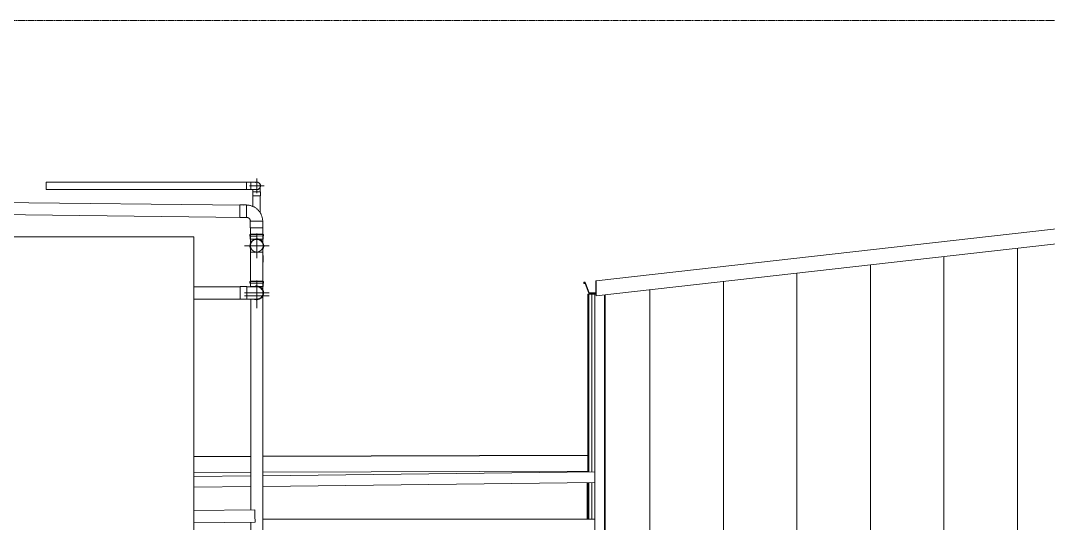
# Model space of a CAD drawing. Header units: centimetres. Extents: x -3046 to 63786, y -269 to 1483.
# Drawn here: x 17596 to 18644, y 722 to 1235 of the extents above; entities that cross this region are included whole.
import ezdxf

# ---------------------------------------------------------------- set-up
doc = ezdxf.new("R2010")
doc.units = ezdxf.units.CM
doc.linetypes.add('Centre', pattern=[3.175, 0.635, -0.475, 1.59, -0.475])
for name, color, linetype, lineweight in [('A-FLOR-LEVL', 7, 'Continuous', 9), ('A-GENM', 7, 'Continuous', 9), ('A-ROOF-OTLN', 7, 'Continuous', 9), ('A-WALL', 7, 'Continuous', 9), ('A-WALL-PATT', 7, 'Continuous', 9), ('M-EQPM', 7, 'Continuous', 9), ('P-PIPE', 7, 'Continuous', 9), ('P-PIPE-CNTR', 7, 'Continuous', 9), ('S-BEAM', 7, 'Continuous', 9), ('S-COLS', 7, 'Continuous', 9)]:
    doc.layers.add(name, color=color, linetype=linetype, lineweight=lineweight)

# ---------------------------------------------------------------- blocks, each defined once
blk = doc.blocks.new('Elbow PVC NCh - Elbow PVC NCh-1219875-s02')
at = {"layer": 'P-PIPE', "color": 6, "true_color": 0xff00ff}
for p, q in [((-104.8, 995), (-104.8, 988.1)), ((-104.6, 995), (-104.8, 995)), ((-104.8, 988.1), (-104.6, 988.1)), ((-91.9, 995), (-92.1, 995)), ((-92.1, 988.1), (-91.9, 988.1)), ((-91.9, 988.1), (-91.9, 995))]:
    blk.add_line(p, q, dxfattribs=at)
at = {"layer": 'P-PIPE', "color": 6, "true_color": 0xff00ff, "flags": 128}
blk.add_lwpolyline([(-92.1, 1001.7), (-92.1, 1001.4), (-92.1, 1001), (-92.1, 1000.7), (-92.1, 1000.4), (-92.1, 1000), (-92.1, 999.7), (-92.1, 999.3), (-92.1, 999), (-92.1, 998.6), (-92.1, 998.2), (-92.1, 997.8), (-92.1, 997.4), (-92.1, 997.1), (-92.1, 996.7), (-92.1, 996.3), (-92.1, 995.9), (-92.1, 995.5), (-92.1, 995.1), (-92.1, 995)], dxfattribs=at)
blk = doc.blocks.new('Elbow PVC NCh - Elbow PVC NCh-1260929-s02')
at = {"layer": 'P-PIPE', "color": 6, "true_color": 0xff00ff}
for p, q in [((-102.4, 1060), (-102.4, 1055.7)), ((-98.5, 1060), (-102.4, 1060)), ((-94.6, 1060), (-98.5, 1060)), ((-94.6, 1055.7), (-94.6, 1060)), ((-102.4, 1055.7), (-98.5, 1055.7)), ((-98.5, 1055.7), (-94.6, 1055.7))]:
    blk.add_line(p, q, dxfattribs=at)
at = {"layer": 'P-PIPE', "color": 6, "true_color": 0xff00ff, "flags": 128}
for points in [[(-102.3, 1060), (-102.3, 1060.3), (-102.3, 1060.5), (-102.3, 1060.7), (-102.3, 1061), (-102.3, 1061.2), (-102.3, 1061.5), (-102.3, 1061.7), (-102.3, 1061.9), (-102.3, 1062.1), (-102.3, 1062.4)], [(-94.8, 1065), (-94.8, 1064.8), (-94.8, 1064.7), (-94.8, 1064.5), (-94.8, 1064.4), (-94.8, 1064.2), (-94.8, 1064), (-94.8, 1063.8), (-94.8, 1063.7), (-94.8, 1063.5), (-94.8, 1063.3), (-94.8, 1063.1), (-94.8, 1062.9), (-94.8, 1062.6), (-94.8, 1062.4), (-94.8, 1062.2), (-94.8, 1062), (-94.8, 1061.7), (-94.8, 1061.5), (-94.8, 1061.3), (-94.8, 1061), (-94.8, 1060.8), (-94.8, 1060.6), (-94.8, 1060.3), (-94.8, 1060.1), (-94.8, 1060)]]:
    blk.add_lwpolyline(points, dxfattribs=at)
at = {"layer": 'P-PIPE', "color": 6, "true_color": 0xff00ff}
for radius, start, end in [(3.88, 60, 90), (3.87, 60, 75), (3.87, 285, 315), (3.87, 300, 315), (3.87, 15, 45), (3.88, 15, 30), (3.87, 333.6381, 0)]:
    blk.add_arc((-98.5, 1066), radius, start, end, dxfattribs=at)
blk = doc.blocks.new('Elbow PVC NCh - Elbow PVC NCh-1260457-s02')
at = {"layer": 'P-PIPE', "color": 6, "true_color": 0xff00ff}
for p, q in [((-108.8, 1046.6), (-115.6, 1046.6)), ((-115.6, 1046.6), (-115.6, 1033.7)), ((-108.8, 1034.2), (-108.8, 1046.6)), ((-115.6, 1033.7), (-108.8, 1033.7)), ((-108.8, 1033.7), (-108.8, 1033.9)), ((-105.1, 1030.1), (-105, 1023.2)), ((-104.9, 1030.1), (-105.1, 1030.1)), ((-92.2, 1030.2), (-104.6, 1030.1)), ((-92.2, 1023.3), (-92.2, 1030.2)), ((-105, 1023.2), (-92.2, 1023.3))]:
    blk.add_line(p, q, dxfattribs=at)
at = {"layer": 'P-PIPE', "color": 6, "true_color": 0xff00ff, "flags": 128}
for points in [[(-92.4, 1030.2), (-92.4, 1030.8), (-92.5, 1031.5), (-92.6, 1032.1), (-92.6, 1032.8), (-92.8, 1033.4), (-92.9, 1034.1), (-93.1, 1034.7), (-93.3, 1035.3), (-93.5, 1035.9), (-93.8, 1036.5), (-94, 1037.1), (-94.3, 1037.7), (-94.7, 1038.3), (-95, 1038.8), (-95.4, 1039.4), (-95.7, 1039.9), (-96.2, 1040.4), (-96.6, 1040.9), (-97, 1041.4), (-97.5, 1041.9), (-98, 1042.3), (-98.5, 1042.7), (-99, 1043.1), (-99.5, 1043.5), (-100.1, 1043.9), (-100.6, 1044.2), (-101.2, 1044.5), (-101.8, 1044.8), (-102.4, 1045.1), (-103, 1045.3), (-103.6, 1045.5), (-104.2, 1045.7), (-104.9, 1045.9), (-105.5, 1046), (-106.1, 1046.2), (-106.8, 1046.3), (-107.4, 1046.3), (-108.1, 1046.4), (-108.7, 1046.4), (-108.8, 1046.4)], [(-108.8, 1033.9), (-108.6, 1033.9), (-108.5, 1033.9), (-108.3, 1033.8), (-108.1, 1033.8), (-108, 1033.8), (-107.8, 1033.8), (-107.7, 1033.7), (-107.6, 1033.7), (-107.4, 1033.6), (-107.3, 1033.6), (-107.1, 1033.5), (-107, 1033.4), (-106.9, 1033.4), (-106.7, 1033.3), (-106.6, 1033.2), (-106.5, 1033.1), (-106.3, 1033), (-106.2, 1032.9), (-106.1, 1032.8), (-106, 1032.7), (-105.9, 1032.6), (-105.8, 1032.5), (-105.7, 1032.4), (-105.6, 1032.2), (-105.5, 1032.1), (-105.4, 1032), (-105.4, 1031.8), (-105.3, 1031.7), (-105.2, 1031.6), (-105.2, 1031.4), (-105.1, 1031.3), (-105.1, 1031.1), (-105, 1031), (-105, 1030.8), (-105, 1030.7), (-104.9, 1030.5), (-104.9, 1030.4), (-104.9, 1030.2), (-104.9, 1030.1), (-104.9, 1030.1)]]:
    blk.add_lwpolyline(points, dxfattribs=at)
blk = doc.blocks.new('Junction PVC NCh - Angulo Libre-1260458-s02')
at = {"layer": 'P-PIPE', "color": 6, "true_color": 0xff00ff}
for p, q in [((-105.6, 1016.3), (-98.5, 1016.4)), ((-105.6, 1016.3), (-105.6, 1014.9)), ((-105.6, 1014.9), (-98.5, 1014.9)), ((-105, 1016.8), (-98.5, 1016.9)), ((-105, 1016.8), (-105, 1016.3)), ((-105, 1014.9), (-105, 1011.6)), ((-105, 1011.6), (-104.7, 1010.9)), ((-105, 1011.6), (-103.3, 1011.6)), ((-104.8, 1016.8), (-104.6, 1016.8)), ((-104.7, 1011.6), (-104.7, 1008)), ((-104.7, 1010.9), (-104.6, 1010.9)), ((-103.1, 1011.6), (-100.5, 1011.6)), ((-98.5, 1016.9), (-92, 1016.9)), ((-98.5, 1016.4), (-91.5, 1016.4)), ((-98.5, 1014.9), (-91.5, 1015)), ((-96.5, 1011.6), (-92, 1011.7)), ((-92.4, 1016.9), (-92.3, 1016.9)), ((-92.4, 1011), (-92.2, 1011)), ((-92.3, 1016.9), (-92, 1016.9)), ((-92.2, 1008.1), (-92.2, 1011.7)), ((-92.2, 1011), (-92, 1011.7)), ((-92, 1016.4), (-92, 1016.9)), ((-92, 1011.7), (-92, 1015)), ((-91.5, 1015), (-91.5, 1016.4))]:
    blk.add_line(p, q, dxfattribs=at)
for start, end in [(158.0597, 169.0377), (135.5597, 146.534), (113.0597, 124.0302), (90.5597, 101.5268), (68.0597, 90), (68.0597, 90), (47.2819, 56.5236), (23.0597, 34.0241), (180.5597, 191.5408), (203.0597, 207.18), (250.09, 252.913), (250.0925, 252.9221), (338.0597, 349.0292), (0.5597, 11.5261)]:
    blk.add_arc((-98.4, 1005), 7.06, start, end, dxfattribs=at)
blk = doc.blocks.new('Torre - Torre-1256069-s02')
at = {"layer": 'M-EQPM'}
for p, q in [((-517.8, 1014), (-162.8, 1014)), ((-517.8, 1014), (-517.8, 590)), ((-162.8, 590), (-162.8, 1014))]:
    blk.add_line(p, q, dxfattribs=at)
blk = doc.blocks.new('M_Cap - Generic - Standard-1260459-s02')
at = {"layer": 'P-PIPE', "color": 6, "true_color": 0xff00ff}
for start, end in [(360, 180), (180, 360)]:
    blk.add_arc((-98.4, 1005), 6.51, start, end, dxfattribs=at)
blk = doc.blocks.new('Junction PVC NCh - Angulo Libre-1260460-s02')
at = {"layer": 'P-PIPE', "color": 6, "true_color": 0xff00ff}
for p, q in [((-104.7, 1003.2), (-104.7, 998.3)), ((-104.7, 998.3), (-98.4, 998.3)), ((-98.4, 998.3), (-92.2, 998.3)), ((-92.2, 998.3), (-92.2, 1003.2))]:
    blk.add_line(p, q, dxfattribs=at)
for start, end in [(90, 180), (0, 90), (180, 207.0749), (250.0245, 253.3279), (286.6721, 289.7575), (332.9251, 360)]:
    blk.add_arc((-98.4, 1005), 7.07, start, end, dxfattribs=at)
blk = doc.blocks.new('Junction PVC NCh - Angulo Libre-1260461-s02')
at = {"layer": 'P-PIPE', "color": 6, "true_color": 0xff00ff}
for p, q in [((-105.5, 968.4), (-105.5, 966.9)), ((-105.5, 968.4), (-98.4, 968.4)), ((-105.5, 966.9), (-98.4, 966.9)), ((-104.9, 968.9), (-104.9, 968.4)), ((-104.9, 968.9), (-98.4, 968.9)), ((-104.9, 966.9), (-104.9, 963.6)), ((-104.7, 968.9), (-104.5, 968.9)), ((-98.4, 968.9), (-91.9, 968.9)), ((-98.4, 968.4), (-91.4, 968.4)), ((-98.4, 966.9), (-91.4, 966.9)), ((-92.3, 968.9), (-92.1, 968.9)), ((-91.9, 968.4), (-91.9, 968.9)), ((-91.9, 963.6), (-91.9, 966.9)), ((-91.4, 966.9), (-91.4, 968.4)), ((-104.9, 963.6), (-104.8, 963.1)), ((-104.9, 963.6), (-103.3, 963.6)), ((-104.7, 963.6), (-104.7, 963.1)), ((-103, 963.6), (-100.4, 963.6)), ((-101.5, 963.3), (-102.8, 963.1)), ((-96.4, 963.6), (-93.8, 963.6)), ((-93.6, 963.6), (-91.9, 963.6)), ((-92.3, 962.9), (-92.1, 962.9)), ((-92.2, 960.1), (-92.2, 963.6)), ((-92.1, 962.9), (-91.9, 963.6))]:
    blk.add_line(p, q, dxfattribs=at)
for radius, start, end in [(7.07, 90, 117.6702), (6.49, 90, 102.9687), (7.07, 270, 90), (6.49, 77.0313, 90), (6.49, 60.3511, 74.2186), (6.49, 34.6977, 56.5885), (6.49, 34.6977, 42.1058), (6.49, 17.0455, 27.9545), (6.49, 17.0455, 27.9545), (6.49, 333.833, 341.167), (6.49, 333.833, 341.167), (6.49, 354.8481, 6.9705), (6.49, 354.8481, 6.9705), (7.07, 244.0952, 270)]:
    blk.add_arc((-98.4, 957), radius, start, end, dxfattribs=at)
blk = doc.blocks.new('Elbow PVC NCh - Elbow PVC NCh-V41-s02')
at = {"layer": 'P-PIPE', "color": 6, "true_color": 0xff00ff}
for p, q in [((-108.4, 963.3), (-115.3, 963.3)), ((-115.3, 963.3), (-115.3, 956.9)), ((-115.3, 956.9), (-115.3, 950.5)), ((-108.4, 956.9), (-108.4, 963.3)), ((-108.4, 950.5), (-108.4, 956.9)), ((-92, 956.9), (-92, 956.9)), ((-115.3, 950.5), (-108.4, 950.5))]:
    blk.add_line(p, q, dxfattribs=at)
at = {"layer": 'P-PIPE', "color": 6, "true_color": 0xff00ff, "flags": 128}
for points in [[(-98.4, 963.2), (-98.4, 963.2), (-98.5, 963.2), (-98.5, 963.2), (-98.5, 963.2), (-98.6, 963.2), (-98.7, 963.2), (-98.8, 963.2), (-98.9, 963.2), (-99.1, 963.2), (-99.2, 963.2), (-99.4, 963.2), (-99.5, 963.2), (-99.7, 963.2), (-99.9, 963.2), (-100.2, 963.2), (-100.4, 963.2), (-100.6, 963.1), (-100.9, 963.1), (-101.2, 963.1), (-101.5, 963.1), (-101.7, 963.1), (-102, 963.1), (-102.4, 963.1), (-102.7, 963.1), (-103, 963.1), (-103.4, 963.1), (-103.7, 963.1), (-104.1, 963.1), (-104.4, 963.1), (-104.8, 963.1), (-105.2, 963.1), (-105.6, 963.1), (-105.9, 963.1), (-106.3, 963.1), (-106.7, 963.1), (-107.1, 963.1), (-107.5, 963.1), (-107.9, 963.1), (-108.3, 963.1), (-108.4, 963.1)], [(-108.4, 950.6), (-108, 950.6), (-107.6, 950.6), (-107.2, 950.6), (-106.8, 950.6), (-106.4, 950.6), (-106, 950.6), (-105.7, 950.6), (-105.3, 950.6), (-104.9, 950.6), (-104.5, 950.6), (-104.2, 950.6), (-103.8, 950.6), (-103.5, 950.6), (-103.1, 950.6), (-102.8, 950.6), (-102.4, 950.6), (-102.1, 950.6), (-101.8, 950.6), (-101.5, 950.6), (-101.2, 950.6), (-101, 950.6), (-100.7, 950.6), (-100.5, 950.7), (-100.2, 950.7), (-100, 950.7), (-99.8, 950.7), (-99.6, 950.7), (-99.4, 950.7), (-99.3, 950.7), (-99.1, 950.7), (-99, 950.7), (-98.8, 950.7), (-98.7, 950.7), (-98.6, 950.7), (-98.6, 950.7), (-98.5, 950.7), (-98.5, 950.7), (-98.4, 950.7), (-98.4, 950.7), (-98.4, 950.7)]]:
    blk.add_lwpolyline(points, dxfattribs=at)
at = {"layer": 'P-PIPE', "color": 6, "true_color": 0xff00ff}
for major_axis, start_param, end_param in [((6.44, 0), 0, 1.832596), ((6.45, 0), 0.785398, 1.832596), ((6.44, 0), 4.482666, 6.283185), ((6.25, 0), 0, 1.765695), ((-6.25, 0), 1.515525, 3.141593), ((6.44, 0), 0.523599, 0.731009)]:
    blk.add_ellipse((-98.4, 956.9), major_axis=major_axis, ratio=0.999999, start_param=start_param, end_param=end_param, dxfattribs=at)
blk = doc.blocks.new('Elbow PVC NCh - Elbow PVC NCh-V42-s02')
at = {"layer": 'P-PIPE', "color": 6, "true_color": 0xff00ff}
blk.add_line((-108.4, 963.4), (-115.3, 963.4), dxfattribs=at)
at = {"layer": 'P-PIPE', "color": 6, "true_color": 0xff00ff, "flags": 128}
for points in [[(-108.4, 963.2), (-108, 963.2), (-107.6, 963.2), (-107.2, 963.2), (-106.8, 963.2), (-106.4, 963.2), (-106, 963.2), (-105.7, 963.2), (-105.3, 963.2), (-104.9, 963.2)], [(-104.8, 950.7), (-105.2, 950.7), (-105.6, 950.7), (-105.9, 950.7), (-106.3, 950.7), (-106.7, 950.7), (-107.1, 950.7)]]:
    blk.add_lwpolyline(points, dxfattribs=at)
blk = doc.blocks.new('Elbow PVC NCh - Elbow PVC NCh-V43-s02')
at = {"layer": 'P-PIPE', "color": 6, "true_color": 0xff00ff}
for p, q in [((-104.5, 1069.9), (-108.9, 1069.9)), ((-108.9, 1069.9), (-108.9, 1066)), ((-104.5, 1066), (-104.5, 1069.9)), ((-108.9, 1066), (-108.9, 1062.2)), ((-108.9, 1062.2), (-104.5, 1062.2)), ((-104.5, 1062.2), (-104.5, 1066))]:
    blk.add_line(p, q, dxfattribs=at)
at = {"layer": 'P-PIPE', "color": 6, "true_color": 0xff00ff, "flags": 128}
for points in [[(-98.5, 1069.8), (-98.5, 1069.8), (-98.5, 1069.8), (-98.5, 1069.8), (-98.6, 1069.8), (-98.6, 1069.8), (-98.7, 1069.8), (-98.7, 1069.8), (-98.8, 1069.8), (-98.9, 1069.8), (-99, 1069.8), (-99.1, 1069.8), (-99.2, 1069.8), (-99.3, 1069.8), (-99.4, 1069.8), (-99.5, 1069.8), (-99.7, 1069.8), (-99.8, 1069.8), (-100, 1069.8), (-100.2, 1069.8), (-100.3, 1069.8), (-100.5, 1069.8), (-100.7, 1069.8), (-100.9, 1069.8), (-101.1, 1069.8), (-101.3, 1069.8), (-101.5, 1069.8), (-101.7, 1069.8), (-101.9, 1069.8), (-102.1, 1069.8), (-102.3, 1069.8), (-102.6, 1069.8), (-102.8, 1069.8), (-103, 1069.8), (-103.2, 1069.8), (-103.5, 1069.8), (-103.7, 1069.8), (-104, 1069.8), (-104.2, 1069.8), (-104.4, 1069.8), (-104.5, 1069.8)], [(-104.5, 1062.3), (-104.3, 1062.3), (-104, 1062.3), (-103.8, 1062.3), (-103.5, 1062.3), (-103.3, 1062.3), (-103.1, 1062.3), (-102.8, 1062.3), (-102.6, 1062.3), (-102.4, 1062.3), (-102.2, 1062.3), (-101.9, 1062.3), (-101.7, 1062.3), (-101.5, 1062.3), (-101.3, 1062.3), (-101.1, 1062.3), (-100.9, 1062.3), (-100.7, 1062.3), (-100.5, 1062.3), (-100.4, 1062.3), (-100.2, 1062.3), (-100, 1062.3), (-99.9, 1062.3), (-99.7, 1062.3), (-99.6, 1062.3), (-99.5, 1062.3), (-99.3, 1062.3), (-99.2, 1062.3), (-99.1, 1062.3), (-99, 1062.3), (-98.9, 1062.3), (-98.8, 1062.3), (-98.8, 1062.3), (-98.7, 1062.3), (-98.6, 1062.3), (-98.6, 1062.3), (-98.6, 1062.3), (-98.5, 1062.3), (-98.5, 1062.3), (-98.5, 1062.3)]]:
    blk.add_lwpolyline(points, dxfattribs=at)
at = {"layer": 'P-PIPE', "color": 6, "true_color": 0xff00ff}
for radius, start, end in [(3.88, 360, 112.4885), (3.75, 0, 105), (3.88, 60, 90), (3.88, 255, 0), (3.75, 255, 0), (3.88, 285, 315), (3.88, 15, 45), (3.87, 333.6381, 0)]:
    blk.add_arc((-98.5, 1066), radius, start, end, dxfattribs=at)
blk = doc.blocks.new('M Canal C-Pilar - 2C200X74-V45-s02')
at = {"layer": 'S-COLS'}
for p, q in [((238.6, 726.3), (238.6, 755.6)), ((238.6, 0), (238.6, 44)), ((258.6, 44), (258.6, 0)), ((240.1, 0), (238.6, 0)), ((258.6, 0), (247.6, 0))]:
    blk.add_line(p, q, dxfattribs=at)
blk = doc.blocks.new('C Shapes - C8x20-V46-s02')
at = {"layer": 'S-BEAM'}
for p, q in [((238.6, 763.5), (238.6, 755.5)), ((238.6, 755.5), (238.8, 755.5))]:
    blk.add_line(p, q, dxfattribs=at)
blk.add_arc((238.8, 756.2), 0.636, 270, 310.27, dxfattribs=at)
blk = doc.blocks.new('PQ_RVR_EXT-01_ZZ_ZZ_MO_T_A_rvt-2-s02')
at = {"layer": 'P-PIPE', "color": 6, "true_color": 0xff00ff}
for p, q in [((-108.9, 1069.8), (-313.4, 1069.8)), ((-313.4, 1069.8), (-313.4, 1066)), ((-112.2, 1046.4), (-1405.3, 1060.9)), ((-313.4, 1066), (-313.4, 1062.3)), ((-313.4, 1062.3), (-108.9, 1062.3)), ((-102.3, 1055.7), (-102.3, 1044.8)), ((-94.8, 1038.4), (-94.8, 1055.7)), ((-1405.4, 1048.4), (-112.3, 1033.9)), ((-104.8, 1023.2), (-104.7, 1011.6)), ((-92.2, 1011.7), (-92.3, 1023.3)), ((-104.7, 998.3), (-104.7, 963.6)), ((-98.4, 998.3), (-104.7, 998.3)), ((-92.2, 998.3), (-98.4, 998.3)), ((-92.2, 963.6), (-92.2, 998.3)), ((-92.1, 968.4), (-92.1, 988.1)), ((-115.3, 963.2), (-162.8, 963.2)), ((-115.3, 963.1), (-162.8, 963.1)), ((-92.1, 960), (-92.1, 963.6)), ((-162.8, 950.6), (-115.3, 950.6)), ((-104.6, 950.7), (-104.6, 735.8)), ((-92.1, 590.2), (-92.1, 953.9)), ((-104.6, 790.5), (-162.8, 790.3)), ((-104.6, 790.1), (-162.8, 789.9)), ((239.2, 791.5), (-92.1, 790.5)), ((239.2, 791.1), (-92.1, 790.1)), ((-162.8, 773.9), (-104.6, 774.1)), ((-104.6, 770.5), (-162.8, 769.8)), ((-92.1, 774.1), (239.2, 775.1)), ((246.4, 774.6), (-92.1, 770.6)), ((-162.8, 758.8), (-104.6, 759.5)), ((-92.1, 759.6), (246.4, 763.6)), ((-100.4, 735.9), (-162.8, 735.1)), ((-100.3, 729.6), (-100.4, 735.9)), ((-100.2, 723.4), (-100.3, 729.6)), ((-162.8, 722.6), (-100.2, 723.4)), ((-104.6, 723.3), (-104.6, 590.2))]:
    blk.add_line(p, q, dxfattribs=at)
at = {"layer": 'P-PIPE-CNTR', "color": 6, "true_color": 0xff00ff}
for p, q in [((-98.5, 1058.5), (-98.5, 1073.5)), ((-106, 1066), (-91, 1066)), ((-98.4, 992.5), (-98.4, 1017.5)), ((-98.4, 992.5), (-98.4, 1017.5)), ((-98.4, 992.5), (-98.4, 1017.5)), ((-110.9, 1005), (-85.9, 1005)), ((-110.9, 1005), (-85.9, 1005)), ((-110.9, 1005), (-85.9, 1005)), ((-98.4, 944.5), (-98.4, 969.5)), ((-98.4, 941.3), (-98.4, 966.3)), ((-110.9, 957), (-85.9, 957)), ((-110.9, 953.8), (-85.9, 953.8))]:
    blk.add_line(p, q, dxfattribs=at)
at = {"layer": 'M-EQPM', "lineweight": 9}
blk.add_blockref('Torre - Torre-1256069-s02', (0, 0), dxfattribs=at)
at = {"layer": 'P-PIPE', "lineweight": 9}
for name in ['Elbow PVC NCh - Elbow PVC NCh-V43-s02', 'Elbow PVC NCh - Elbow PVC NCh-1260929-s02', 'Elbow PVC NCh - Elbow PVC NCh-1260457-s02', 'Junction PVC NCh - Angulo Libre-1260458-s02', 'Junction PVC NCh - Angulo Libre-1260460-s02', 'M_Cap - Generic - Standard-1260459-s02', 'Elbow PVC NCh - Elbow PVC NCh-1219875-s02', 'Junction PVC NCh - Angulo Libre-1260461-s02', 'Elbow PVC NCh - Elbow PVC NCh-V41-s02', 'Elbow PVC NCh - Elbow PVC NCh-V42-s02']:
    blk.add_blockref(name, (0, 0), dxfattribs=at)
at = {"layer": 'S-BEAM', "lineweight": 9}
blk.add_blockref('C Shapes - C8x20-V46-s02', (0, 0), dxfattribs=at)
at = {"layer": 'S-COLS', "lineweight": 9}
blk.add_blockref('M Canal C-Pilar - 2C200X74-V45-s02', (0, 0), dxfattribs=at)
blk = doc.blocks.new('RVR-PQ-Canal ALL-Basado en cara - 100 x 150 x Sin camara-1844234-s02')
at = {"layer": 'A-GENM'}
for p, q in [((239.2, 955.5), (240.5, 955.5)), ((239.2, 955.5), (239.2, 955.5)), ((239.2, 774.5), (239.2, 955.5)), ((239.2, 955.5), (239.2, 774.5)), ((239.2, 726.3), (239.2, 763.5)), ((239.2, 763.5), (239.2, 726.3))]:
    blk.add_line(p, q, dxfattribs=at)
blk = doc.blocks.new('RVR-PQ-Canal ALL-Basado en cara - 100 x 150 x Sin camara-V47-s02')
at = {"layer": 'A-GENM'}
for p, q in [((240.5, 955.5), (243.3, 955.5)), ((240.5, 955.5), (240.5, 955.5)), ((240.5, 774.6), (240.5, 955.5)), ((240.5, 955.5), (240.5, 774.6)), ((240.5, 726.3), (240.5, 763.6)), ((240.5, 763.6), (240.5, 726.3))]:
    blk.add_line(p, q, dxfattribs=at)
blk = doc.blocks.new('RVR-PQ-Canal ALL-Basado en cara - 100 x 150 x Sin camara-V48-s02')
at = {"layer": 'A-GENM'}
for p, q in [((243.3, 955.5), (246.4, 955.5)), ((243.3, 955.5), (243.3, 955.5)), ((243.3, 774.6), (243.3, 955.5)), ((243.3, 955.5), (243.3, 774.6)), ((243.3, 726.3), (243.3, 763.6)), ((243.3, 763.6), (243.3, 726.3))]:
    blk.add_line(p, q, dxfattribs=at)
blk = doc.blocks.new('RVR-PQ-Canal ALL-Basado en cara - 100 x 150 x Sin camara-V49-s02')
at = {"layer": 'A-GENM'}
for p, q in [((246.4, 955.5), (247.9, 955.5)), ((246.4, 955.5), (246.4, 955.5)), ((246.4, 94), (246.4, 955.5)), ((246.4, 955.5), (246.4, 94)), ((256.4, 955), (256.4, 96.5)), ((246.4, 94), (246.4, 94)), ((255.2, 94), (246.4, 94))]:
    blk.add_line(p, q, dxfattribs=at)

msp = doc.modelspace()

# ---------------------------------------------------------------- hatches: boundary and pattern name
at = {"layer": 'A-WALL-PATT', "true_color": 0xc0c0c0}
h = msp.add_hatch(dxfattribs=at)
h.set_pattern_fill('FP_14', color=9, style=0, pattern_type=2)
h.set_pattern_definition([(90, (21462.55, 565.166), (-75, 5e-15), [])])
h.paths.add_polyline_path([(19882.9, 96.5), (20076.8, 96.5), (20076.8, 513), (19811.3, 513), (19811.3, 518), (19812.6, 518), (19812.6, 630.8), (19811.3, 630.8), (19811.3, 635.8), (20076.8, 635.8), (20076.8, 920.7), (20066.8, 920.7), (20066.7, 940), (20062.7, 941), (20066.3, 961), (20059.3, 961.8), (20059.2, 961.2), (20058.9, 961.2), (20058.9, 961.8), (19961.1, 972.4), (19957.7, 953.5), (19964.7, 952.3), (19965, 953.9), (19965.3, 953.9), (19964.7, 952), (19957.4, 953.5), (19960.8, 972.6), (19811.7, 988.9), (19808.4, 970.6), (19815.4, 969.4), (19815.6, 971), (19815.9, 971), (19815.4, 969.1), (19808.1, 970.6), (19811.4, 988.9), (19661.5, 1005.3), (19658.5, 988.4), (19665.4, 987.2), (19665.7, 988.8), (19666, 988.8), (19665.4, 986.9), (19658.2, 988.4), (19661.2, 1005.3), (19508.4, 1022.1), (19505.6, 1006.4), (19512.5, 1005.2), (19512.8, 1006.8), (19513.1, 1006.8), (19512.5, 1004.9), (19505.3, 1006.4), (19508.1, 1022.1), (19357.8, 1038.5), (19355.2, 1024.1), (19362.2, 1022.9), (19362.5, 1024.5), (19362.8, 1024.4), (19362.2, 1022.5), (19354.9, 1024.1), (19357.5, 1038.6), (19205.8, 1055.2), (19203.4, 1041.7), (19210.4, 1040.5), (19210.6, 1042.1), (19210.9, 1042.1), (19210.4, 1040.2), (19203.1, 1041.7), (19205.5, 1055.2), (19141.2, 1062.2), (18192.6, 955.1), (18192.6, 96.5), (19863.7, 96.5)])
h.paths.add_polyline_path([(20091.8, 96.5), (20102, 96.5), (20102, 513), (20091.8, 513), (20091.8, 102)])
h.paths.add_polyline_path([(19152.4, 516), (19148.6, 516), (19148.6, 639.8), (19222.3, 639.6), (19222.3, 516), (19154.5, 516)])
h.paths.add_polyline_path([(18569.5, 518.2), (18569.5, 642), (18643.2, 641.8), (18643.2, 518.2), (18569.7, 518.2)])
h.paths.add_polyline_path([(19231.1, 519.7), (19227.1, 519.7), (19227.1, 639.7), (19297.1, 639.7), (19297.1, 519.7), (19269.5, 519.7)])
h.paths.add_polyline_path([(18645.3, 519.7), (18645.3, 639.7), (18715.3, 639.7), (18715.3, 519.7), (18656.1, 519.7)])
h.paths.add_polyline_path([(20066.8, 940.3), (20066.8, 940.7), (20070.1, 940.7), (20070.2, 941.4), (20070.5, 941.3), (20070.5, 940.7), (20092, 940.7), (20092, 958.2), (20066.6, 961), (20063, 941), (20066.7, 940.3)])
h = msp.add_hatch(dxfattribs=at)
h.set_pattern_fill('FP_13', color=9, style=0, pattern_type=2)
h.set_pattern_definition([(90, (18196.49938, 565.166), (-0.14217, 9e-18), [])])
h.paths.add_polyline_path([(18191.5, 96.5), (18192.1, 96.5), (18192.1, 955), (18191.5, 955), (18191.5, 109.1)])

# ---------------------------------------------------------------- linework, layer by layer
at = {"layer": 'A-FLOR-LEVL', "color": 253, "linetype": 'Centre', "true_color": 0xaaaaaa}
msp.add_line((16199.2, 1234.5), (26124.5, 1234.5), dxfattribs=at)
at = {"layer": 'A-ROOF-OTLN'}
for p, q in [((18182.9, 969.1), (19141.2, 1077.3)), ((19141.2, 1062.2), (18182.9, 954)), ((18171.7, 967.8), (18170.4, 967.8)), ((18170.4, 967.8), (18170.4, 966.5)), ((18170.4, 966.5), (18171.7, 966.5)), ((18171.7, 967.5), (18170.7, 967.5)), ((18170.7, 967.5), (18170.7, 966.9)), ((18171.9, 966.9), (18170.7, 966.9)), ((18171.7, 967.8), (18171.7, 967.5)), ((18171.7, 966.5), (18175.5, 956.6)), ((18175.7, 956.9), (18171.9, 966.9)), ((18182.9, 969.1), (18182.6, 969.1)), ((18182.6, 969.1), (18182.6, 956.9)), ((18182.9, 954), (18182.9, 969.1)), ((18175.5, 956.6), (18182.9, 956.6)), ((18182.6, 956.9), (18175.7, 956.9))]:
    msp.add_line(p, q, dxfattribs=at)
at = {"layer": 'A-WALL'}
for p, q in [((18192.1, 96.5), (18192.1, 955)), ((17842.9, 726.3), (18181.5, 726.3))]:
    msp.add_line(p, q, dxfattribs=at)

# ---------------------------------------------------------------- block references
at = {"lineweight": 5}
msp.add_blockref('PQ_RVR_EXT-01_ZZ_ZZ_MO_T_A_rvt-2-s02', (17935, 0), dxfattribs=at)
at = {"layer": 'A-GENM'}
for name in ['RVR-PQ-Canal ALL-Basado en cara - 100 x 150 x Sin camara-1844234-s02', 'RVR-PQ-Canal ALL-Basado en cara - 100 x 150 x Sin camara-V47-s02', 'RVR-PQ-Canal ALL-Basado en cara - 100 x 150 x Sin camara-V48-s02', 'RVR-PQ-Canal ALL-Basado en cara - 100 x 150 x Sin camara-V49-s02']:
    msp.add_blockref(name, (17935, 0), dxfattribs=at)

doc.saveas('drawing.dxf')
